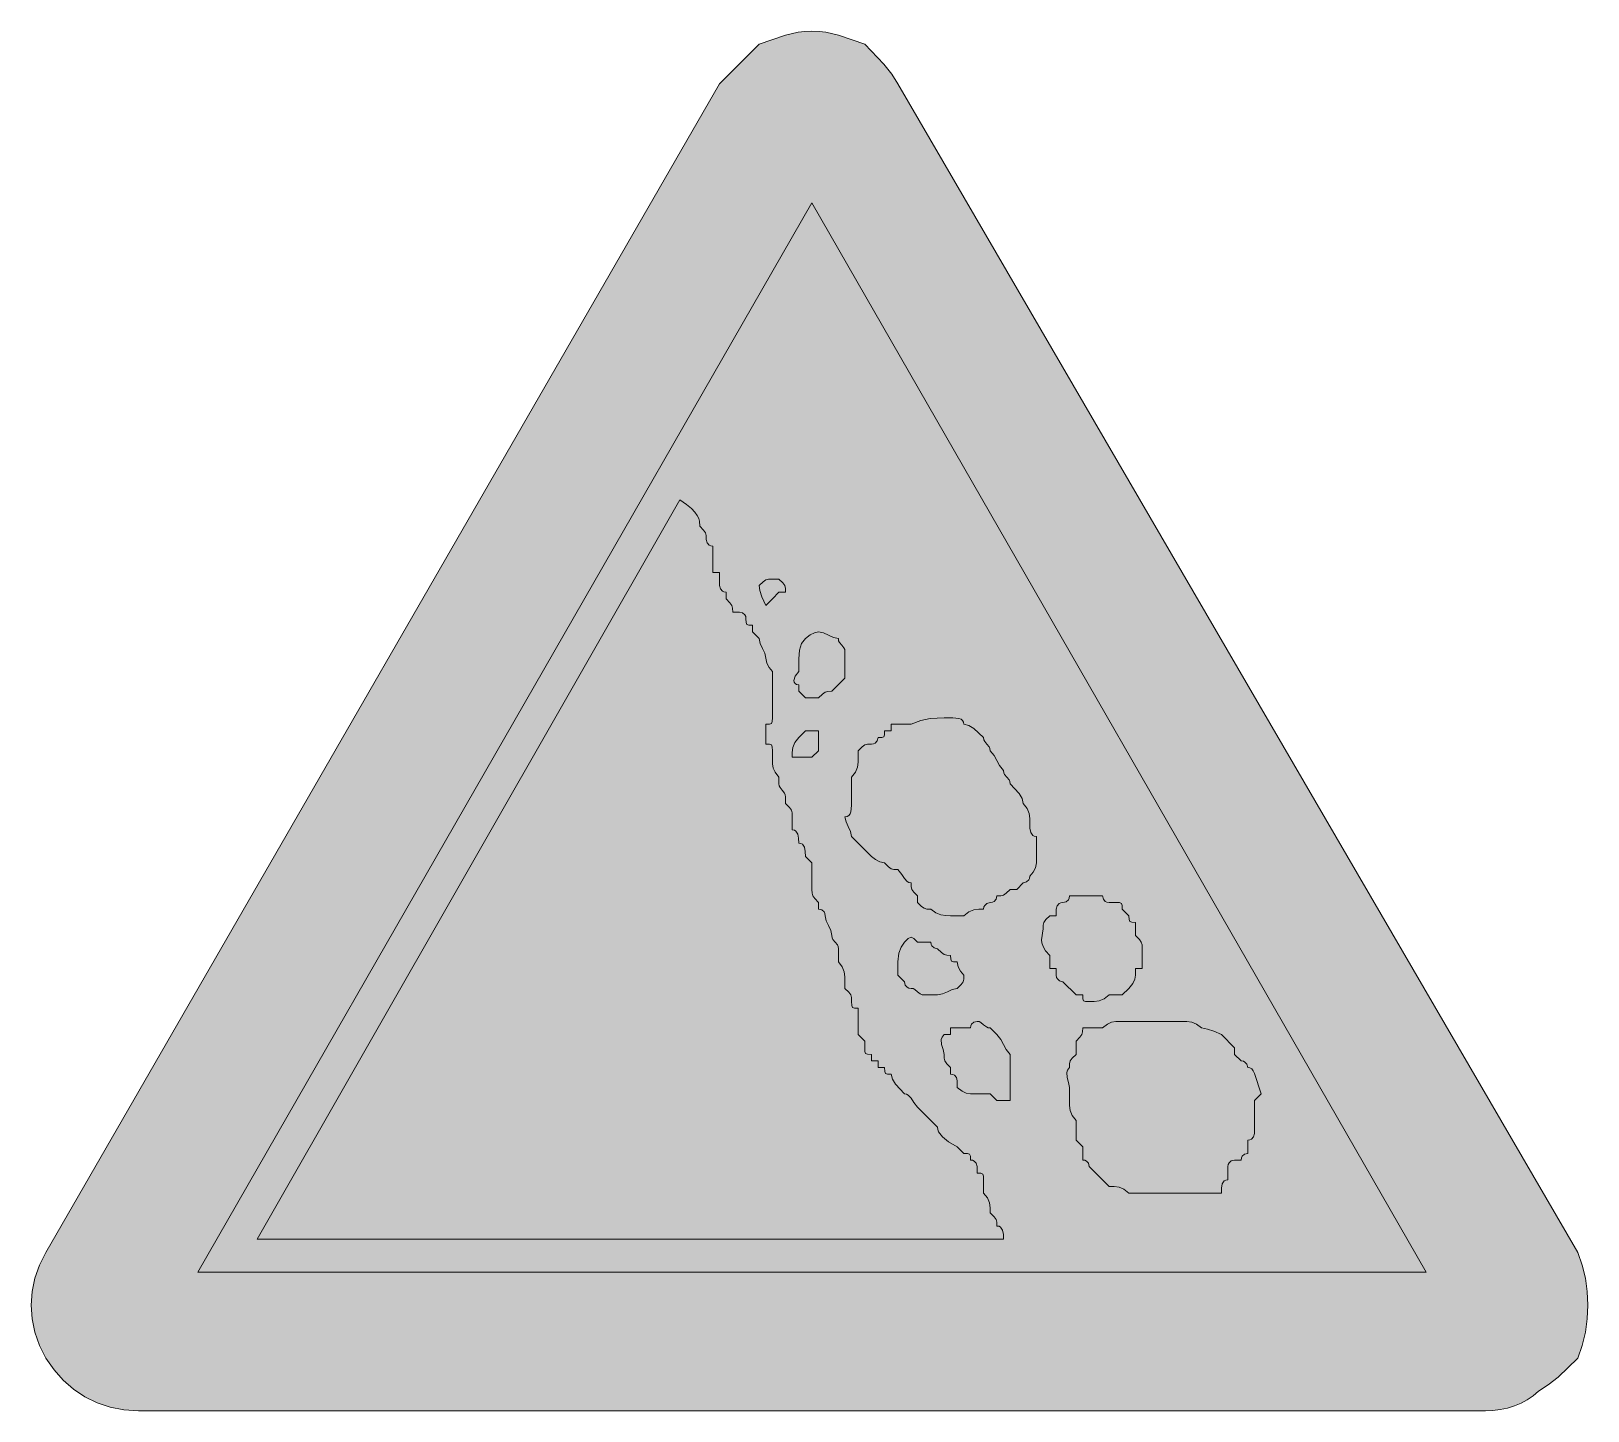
# Model space of a CAD drawing. Header units: metres. Extents: x 141 to 424, y 11 to 262.
import ezdxf

# ---------------------------------------------------------------- set-up
doc = ezdxf.new("R2010")
doc.units = ezdxf.units.M
for name, color, linetype, true_color in [('FILL_BLACK_000000', 7, 'Continuous', 0x000000), ('FILL_RED_FF0000', 7, 'Continuous', 0xff0000), ('FILL_WHITE_FFFFFF', 7, 'Continuous', 0xffffff)]:
    doc.layers.add(name, color=color, linetype=linetype, true_color=true_color)

msp = doc.modelspace()

# ---------------------------------------------------------------- hatches: boundary and pattern name
at = {"layer": 'FILL_BLACK_000000', "true_color": 0x000000}
h = msp.add_hatch(color=7, dxfattribs=at)
h.dxf.hatch_style = 1
h.paths.add_polyline_path([(182.13, 42), (258.93, 176.4), (260.12, 175.55), (261.01, 174.81), (261.65, 174.14), (262.08, 173.55), (262.34, 173.01), (262.47, 172.52), (262.53, 171.6), (263.22, 170.89), (263.58, 170.4), (263.71, 169.91), (263.73, 169.2), (263.88, 168.6), (264.24, 168.19), (264.53, 168.05), (264.93, 168), (264.93, 166.8), (264.93, 165.6), (264.93, 164.4), (264.93, 163.2), (266.13, 163.2), (266.13, 162), (266.13, 160.8), (266.28, 160.2), (266.64, 159.79), (266.93, 159.65), (267.33, 159.6), (267.33, 158.4), (268.02, 157.69), (268.38, 157.2), (268.51, 156.71), (268.53, 156), (269.73, 156), (270.33, 155.85), (270.74, 155.49), (270.88, 155.2), (270.93, 154.8), (270.95, 154.11), (271.08, 153.75), (271.44, 153.62), (272.13, 153.6), (272.13, 152.4), (273.33, 151.2), (273.52, 150.3), (273.93, 149.4), (274.34, 148.5), (274.53, 147.6), (274.72, 146.72), (275.13, 145.95), (275.73, 145.2), (275.73, 142.8), (275.73, 139.2), (275.73, 136.8), (275.71, 136.11), (275.58, 135.75), (275.22, 135.62), (274.53, 135.6), (274.53, 134.4), (274.53, 133.2), (274.53, 132), (275.22, 131.98), (275.58, 131.85), (275.71, 131.49), (275.73, 130.8), (275.73, 129.6), (275.73, 128.4), (275.88, 127.65), (276.24, 126.88), (276.93, 126), (276.93, 124.8), (276.98, 124.4), (277.12, 124.09), (277.53, 123.6), (277.94, 123.11), (278.08, 122.8), (278.13, 122.4), (278.13, 121.2), (278.82, 120.49), (279.18, 120), (279.31, 119.51), (279.33, 118.8), (279.33, 117.6), (279.33, 116.4), (279.73, 116.35), (280.02, 116.19), (280.38, 115.65), (280.51, 114.88), (280.53, 114), (280.93, 113.95), (281.22, 113.79), (281.58, 113.25), (281.71, 112.48), (281.73, 111.6), (282.93, 110.4), (282.93, 108), (282.93, 106.8), (282.93, 105.6), (282.95, 104.89), (283.08, 104.4), (283.44, 103.91), (284.13, 103.2), (284.13, 102), (284.73, 101.85), (285.14, 101.49), (285.28, 101.2), (285.33, 100.8), (285.52, 99.9), (285.93, 99), (286.34, 98.1), (286.53, 97.2), (286.58, 96.8), (286.72, 96.49), (287.13, 96), (287.54, 95.51), (287.68, 95.2), (287.73, 94.8), (287.73, 93.6), (287.73, 92.4), (288.42, 91.5), (288.78, 90.6), (288.91, 89.7), (288.93, 88.8), (288.93, 87.6), (289.62, 86.89), (289.98, 86.4), (290.11, 85.91), (290.13, 85.2), (290.15, 84.51), (290.28, 84.15), (290.64, 84.02), (291.33, 84), (291.33, 82.8), (291.33, 81.6), (291.33, 80.4), (291.33, 79.2), (292.53, 78), (292.53, 76.8), (292.55, 76.11), (292.68, 75.75), (293.04, 75.62), (293.73, 75.6), (293.73, 74.4), (294.93, 74.4), (294.93, 73.2), (296.13, 73.2), (296.15, 72.51), (296.28, 72.15), (296.64, 72.02), (297.33, 72), (297.54, 71.1), (298.08, 70.2), (299.73, 68.4), (300.13, 68.35), (300.44, 68.19), (300.93, 67.65), (301.42, 66.88), (302.13, 66), (303.33, 64.8), (304.53, 63.6), (305.73, 62.4), (305.79, 61.95), (305.95, 61.5), (306.63, 60.6), (307.76, 59.7), (309.33, 58.8), (310.53, 57.6), (311.22, 57.58), (311.58, 57.45), (311.71, 57.09), (311.73, 56.4), (312.13, 56.35), (312.42, 56.21), (312.78, 55.8), (312.93, 55.2), (312.93, 54), (313.62, 53.98), (313.98, 53.85), (314.11, 53.49), (314.13, 52.8), (314.13, 51.6), (314.13, 50.4), (314.82, 49.5), (315.18, 48.6), (315.31, 47.7), (315.33, 46.8), (316.02, 46.09), (316.38, 45.6), (316.51, 45.11), (316.53, 44.4), (316.93, 44.35), (317.22, 44.19), (317.58, 43.65), (317.71, 42.88), (317.73, 42), (182.13, 42)])
h = msp.add_hatch(color=7, dxfattribs=at)
h.dxf.hatch_style = 1
h.paths.add_polyline_path([(273.84, 158.78), (273.48, 159.9), (273.33, 160.8), (274.04, 161.49), (274.53, 161.85), (275.02, 161.98), (275.73, 162), (276.93, 162), (277.62, 161.29), (277.98, 160.8), (278.11, 160.31), (278.13, 159.6), (276.93, 159.6), (275.73, 158.4), (274.53, 157.2), (273.84, 158.78)])
h = msp.add_hatch(color=7, dxfattribs=at)
h.dxf.hatch_style = 1
h.paths.add_polyline_path([(280.55, 147.49), (280.68, 149.1), (281.04, 150.26), (281.73, 151.2), (282.61, 151.89), (283.38, 152.25), (284.13, 152.4), (285.03, 152.21), (285.93, 151.8), (286.83, 151.39), (287.73, 151.2), (287.78, 150.8), (287.92, 150.49), (288.33, 150), (288.74, 149.51), (288.88, 149.2), (288.93, 148.8), (288.93, 146.4), (288.93, 144), (286.53, 141.6), (285.82, 141.58), (285.33, 141.45), (284.84, 141.09), (284.13, 140.4), (282.93, 140.4), (281.73, 140.4), (280.53, 141.6), (280.53, 142.8), (280.14, 142.85), (279.86, 143.01), (279.69, 143.24), (279.63, 143.55), (279.86, 144.32), (280.53, 145.2), (280.55, 147.49)])
h = msp.add_hatch(color=7, dxfattribs=at)
h.dxf.hatch_style = 1
h.paths.add_polyline_path([(290.13, 126), (290.82, 126.9), (291.18, 127.8), (291.31, 128.7), (291.33, 129.6), (291.33, 130.8), (292.04, 131.49), (292.53, 131.85), (293.02, 131.98), (293.73, 132), (294.13, 132.05), (294.42, 132.19), (294.78, 132.6), (294.93, 133.2), (295.62, 133.22), (295.98, 133.35), (296.11, 133.71), (296.13, 134.4), (297.33, 134.4), (297.33, 135.6), (300.93, 135.6), (302.71, 136.29), (304.38, 136.65), (306.93, 136.8), (308.51, 136.78), (309.63, 136.65), (310.02, 136.51), (310.31, 136.29), (310.47, 136), (310.53, 135.6), (311.43, 135.39), (312.33, 134.85), (314.13, 133.2), (314.18, 132.8), (314.32, 132.49), (314.73, 132), (315.14, 131.51), (315.28, 131.2), (315.33, 130.8), (316.04, 129.9), (316.53, 129), (317.02, 128.1), (317.73, 127.2), (317.78, 126.8), (317.92, 126.49), (318.33, 126), (318.74, 125.51), (318.88, 125.2), (318.93, 124.8), (320.58, 123), (321.12, 122.1), (321.33, 121.2), (322.02, 120.3), (322.38, 119.4), (322.51, 118.5), (322.53, 117.6), (322.55, 116.72), (322.68, 115.95), (323.04, 115.41), (323.33, 115.25), (323.73, 115.2), (323.73, 114), (323.73, 110.4), (323.54, 109.52), (323.13, 108.75), (322.53, 108), (322.48, 107.6), (322.34, 107.31), (321.93, 106.95), (321.33, 106.8), (320.13, 105.6), (318.93, 105.6), (318.22, 104.91), (317.73, 104.55), (317.24, 104.42), (316.53, 104.4), (316.38, 103.8), (316.02, 103.39), (315.73, 103.25), (315.33, 103.2), (314.73, 103.05), (314.32, 102.69), (314.18, 102.4), (314.13, 102), (313.23, 101.98), (312.33, 101.85), (311.43, 101.49), (310.53, 100.8), (308.13, 100.8), (307.23, 100.82), (306.33, 100.95), (305.43, 101.31), (304.53, 102), (303.82, 102.02), (303.33, 102.15), (302.84, 102.51), (302.13, 103.2), (302.13, 104.4), (301.44, 105.11), (301.08, 105.6), (300.95, 106.09), (300.93, 106.8), (300.53, 106.85), (300.22, 107.01), (299.73, 107.55), (299.24, 108.32), (298.53, 109.2), (297.82, 109.22), (297.33, 109.35), (296.84, 109.71), (296.13, 110.4), (295.25, 110.59), (294.48, 111), (293.73, 111.6), (290.13, 115.2), (289.94, 116.1), (289.53, 117), (289.12, 117.9), (288.93, 118.8), (289.33, 118.86), (289.62, 119.02), (289.84, 119.31), (289.98, 119.7), (290.11, 120.82), (290.13, 122.4), (290.13, 126)])
h = msp.add_hatch(color=7, dxfattribs=at)
h.dxf.hatch_style = 1
h.paths.add_polyline_path([(279.35, 130.5), (279.48, 131.4), (279.84, 132.3), (280.53, 133.2), (281.73, 134.4), (284.13, 134.4), (284.13, 133.2), (284.13, 132), (284.13, 130.8), (282.93, 129.6), (281.73, 129.6), (280.53, 129.6), (279.33, 129.6), (279.35, 130.5)])
h = msp.add_hatch(color=7, dxfattribs=at)
h.dxf.hatch_style = 1
h.paths.add_polyline_path([(325.39, 94.45), (324.93, 95.19), (324.7, 95.86), (324.63, 96.45), (324.93, 98.4), (324.95, 99.11), (325.08, 99.6), (325.44, 100.09), (326.13, 100.8), (327.33, 100.8), (327.33, 102), (327.48, 102.6), (327.84, 103.01), (328.13, 103.15), (328.53, 103.2), (329.13, 103.35), (329.54, 103.71), (329.68, 104), (329.73, 104.4), (332.13, 104.4), (333.33, 104.4), (335.73, 104.4), (335.88, 103.8), (336.24, 103.39), (336.53, 103.25), (336.93, 103.2), (338.13, 103.2), (338.82, 103.18), (339.18, 103.05), (339.31, 102.69), (339.33, 102), (340.53, 100.8), (340.55, 100.11), (340.68, 99.75), (341.04, 99.62), (341.73, 99.6), (341.73, 97.2), (342.42, 96.49), (342.78, 96), (342.91, 95.51), (342.93, 94.8), (342.93, 92.4), (342.93, 91.2), (341.73, 91.2), (341.73, 90), (341.58, 89.25), (341.22, 88.48), (340.53, 87.6), (339.33, 86.4), (336.93, 86.4), (336.03, 85.71), (335.13, 85.35), (334.23, 85.22), (333.33, 85.2), (332.64, 85.22), (332.28, 85.35), (332.15, 85.71), (332.13, 86.4), (330.93, 86.4), (328.53, 88.8), (327.93, 88.95), (327.52, 89.31), (327.38, 89.6), (327.33, 90), (327.33, 91.2), (326.13, 91.2), (326.13, 92.4), (326.13, 93.6), (325.39, 94.45)])
h = msp.add_hatch(color=7, dxfattribs=at)
h.dxf.hatch_style = 1
h.paths.add_polyline_path([(298.72, 93.97), (299.13, 95.1), (299.73, 96), (300.44, 96.67), (300.93, 96.9), (301.42, 96.67), (302.13, 96), (304.53, 96), (304.58, 95.6), (304.72, 95.31), (305.13, 94.95), (305.73, 94.8), (306.44, 94.11), (306.93, 93.75), (307.42, 93.62), (308.13, 93.6), (308.15, 92.91), (308.28, 92.55), (308.64, 92.42), (309.33, 92.4), (309.52, 91.52), (309.93, 90.75), (310.53, 90), (310.51, 89.29), (310.38, 88.8), (310.02, 88.31), (309.33, 87.6), (308.43, 87.41), (307.53, 87), (306.63, 86.59), (305.73, 86.4), (303.33, 86.4), (302.93, 86.45), (302.62, 86.59), (302.13, 87), (301.64, 87.41), (301.33, 87.55), (300.93, 87.6), (300.53, 87.65), (300.24, 87.79), (299.88, 88.2), (299.73, 88.8), (298.53, 90), (298.53, 91.2), (298.53, 92.4), (298.72, 93.97)])
h = msp.add_hatch(color=7, dxfattribs=at)
h.dxf.hatch_style = 1
h.paths.add_polyline_path([(306.76, 76.5), (306.48, 77.4), (306.42, 78.3), (306.59, 78.75), (306.93, 79.2), (308.13, 79.2), (308.13, 80.4), (309.33, 80.4), (310.53, 80.4), (311.73, 80.4), (311.78, 80.8), (311.92, 81.09), (312.33, 81.45), (312.93, 81.6), (313.33, 81.55), (313.64, 81.41), (314.13, 81), (314.62, 80.59), (314.93, 80.45), (315.33, 80.4), (316.53, 79.2), (317.24, 78.3), (317.73, 77.4), (318.22, 76.5), (318.93, 75.6), (318.93, 74.4), (318.93, 70.8), (318.93, 69.6), (318.93, 67.2), (316.53, 67.2), (315.33, 68.4), (312.93, 68.4), (311.73, 68.4), (310.98, 68.55), (310.21, 68.91), (309.33, 69.6), (309.33, 70.8), (309.18, 71.4), (308.82, 71.81), (308.53, 71.95), (308.13, 72), (308.13, 73.2), (307.44, 73.91), (307.08, 74.4), (306.95, 74.89), (306.93, 75.6), (306.76, 76.5)])
h = msp.add_hatch(color=7, dxfattribs=at)
h.dxf.hatch_style = 1
h.paths.add_polyline_path([(363.33, 67.2), (363.33, 66), (363.33, 63.6), (363.33, 61.2), (363.18, 60.6), (362.82, 60.19), (362.53, 60.05), (362.13, 60), (362.13, 57.6), (361.53, 57.45), (361.12, 57.09), (360.98, 56.8), (360.93, 56.4), (359.73, 56.4), (359.13, 56.25), (358.72, 55.89), (358.58, 55.6), (358.53, 55.2), (358.53, 54), (358.53, 52.8), (358.13, 52.75), (357.84, 52.59), (357.48, 52.05), (357.35, 51.28), (357.33, 50.4), (353.73, 50.4), (352.53, 50.4), (350.13, 50.4), (348.93, 50.4), (345.33, 50.4), (342.93, 50.4), (340.53, 50.4), (339.63, 51.09), (338.73, 51.45), (337.83, 51.58), (336.93, 51.6), (334.53, 54), (333.33, 55.2), (333.18, 55.8), (332.82, 56.21), (332.53, 56.35), (332.13, 56.4), (332.13, 58.8), (330.93, 60), (330.93, 61.2), (330.93, 62.4), (330.93, 63.6), (330.24, 64.5), (329.88, 65.4), (329.75, 66.3), (329.73, 67.2), (329.73, 69.6), (329.56, 70.5), (329.28, 71.4), (329.22, 72.3), (329.39, 72.75), (329.73, 73.2), (329.75, 73.91), (329.88, 74.4), (330.24, 74.89), (330.93, 75.6), (330.93, 76.8), (330.93, 78), (331.62, 78.71), (331.98, 79.2), (332.11, 79.69), (332.13, 80.4), (335.73, 80.4), (336.61, 81.09), (337.38, 81.45), (338.13, 81.6), (339.33, 81.6), (340.53, 81.6), (341.73, 81.6), (342.93, 81.6), (344.13, 81.6), (346.53, 81.6), (348.93, 81.6), (350.13, 81.6), (351.03, 81.58), (351.93, 81.45), (352.83, 81.09), (353.73, 80.4), (354.8, 80.21), (355.98, 79.8), (357.33, 79.2), (359.73, 76.8), (359.73, 75.6), (360.93, 74.4), (361.33, 74.35), (361.62, 74.21), (361.98, 73.8), (362.13, 73.2), (362.53, 73.14), (362.84, 72.96), (363.1, 72.63), (363.33, 72.15), (364.53, 68.4), (363.33, 67.2)])
at = {"layer": 'FILL_RED_FF0000', "true_color": 0xff0000}
h = msp.add_hatch(color=7, dxfattribs=at)
h.dxf.hatch_style = 1
h.paths.add_polyline_path([(266.13, 252), (273.33, 259.2), (278.13, 260.85), (280.42, 261.39), (281.63, 261.55), (282.93, 261.6), (284.23, 261.55), (285.44, 261.39), (287.73, 260.85), (292.53, 259.2), (295.98, 255.6), (297.42, 253.8), (298.53, 252), (422.13, 39.6), (422.92, 37.3), (423.48, 34.91), (423.82, 32.47), (423.93, 30), (423.82, 27.53), (423.48, 25.09), (422.92, 22.7), (422.13, 20.4), (418.53, 16.95), (416.73, 15.51), (414.93, 14.4), (413.98, 13.56), (412.92, 12.82), (411.79, 12.21), (410.58, 11.7), (409.32, 11.31), (408.01, 11.03), (406.68, 10.86), (405.33, 10.8), (160.53, 10.8), (157.89, 10.97), (155.37, 11.46), (153, 12.26), (150.78, 13.35), (148.73, 14.73), (146.86, 16.37), (145.19, 18.26), (143.73, 20.4), (142.55, 22.7), (141.71, 25.09), (141.2, 27.53), (141.03, 30), (141.2, 32.47), (141.71, 34.91), (142.55, 37.3), (143.73, 39.6), (266.13, 252)])
at = {"layer": 'FILL_WHITE_FFFFFF', "true_color": 0xffffff}
h = msp.add_hatch(color=7, dxfattribs=at)
h.dxf.hatch_style = 1
h.paths.add_polyline_path([(171.33, 36), (282.93, 230.4), (394.53, 36), (171.33, 36)])

# ---------------------------------------------------------------- linework, layer by layer
at = {"layer": 'FILL_BLACK_000000', "lineweight": 0, "true_color": 0x000000}
for points in [[(182.13, 42), (258.93, 176.4), (260.12, 175.55), (261.01, 174.81), (261.65, 174.14), (262.08, 173.55), (262.34, 173.01), (262.47, 172.52), (262.53, 171.6), (263.22, 170.89), (263.58, 170.4), (263.71, 169.91), (263.73, 169.2), (263.88, 168.6), (264.24, 168.19), (264.53, 168.05), (264.93, 168), (264.93, 166.8), (264.93, 165.6), (264.93, 164.4), (264.93, 163.2), (266.13, 163.2), (266.13, 162), (266.13, 160.8), (266.28, 160.2), (266.64, 159.79), (266.93, 159.65), (267.33, 159.6), (267.33, 158.4), (268.02, 157.69), (268.38, 157.2), (268.51, 156.71), (268.53, 156), (269.73, 156), (270.33, 155.85), (270.74, 155.49), (270.88, 155.2), (270.93, 154.8), (270.95, 154.11), (271.08, 153.75), (271.44, 153.62), (272.13, 153.6), (272.13, 152.4), (273.33, 151.2), (273.52, 150.3), (273.93, 149.4), (274.34, 148.5), (274.53, 147.6), (274.72, 146.72), (275.13, 145.95), (275.73, 145.2), (275.73, 142.8), (275.73, 139.2), (275.73, 136.8), (275.71, 136.11), (275.58, 135.75), (275.22, 135.62), (274.53, 135.6), (274.53, 134.4), (274.53, 133.2), (274.53, 132), (275.22, 131.98), (275.58, 131.85), (275.71, 131.49), (275.73, 130.8), (275.73, 129.6), (275.73, 128.4), (275.88, 127.65), (276.24, 126.88), (276.93, 126), (276.93, 124.8), (276.98, 124.4), (277.12, 124.09), (277.53, 123.6), (277.94, 123.11), (278.08, 122.8), (278.13, 122.4), (278.13, 121.2), (278.82, 120.49), (279.18, 120), (279.31, 119.51), (279.33, 118.8), (279.33, 117.6), (279.33, 116.4), (279.73, 116.35), (280.02, 116.19), (280.38, 115.65), (280.51, 114.88), (280.53, 114), (280.93, 113.95), (281.22, 113.79), (281.58, 113.25), (281.71, 112.48), (281.73, 111.6), (282.93, 110.4), (282.93, 108), (282.93, 106.8), (282.93, 105.6), (282.95, 104.89), (283.08, 104.4), (283.44, 103.91), (284.13, 103.2), (284.13, 102), (284.73, 101.85), (285.14, 101.49), (285.28, 101.2), (285.33, 100.8), (285.52, 99.9), (285.93, 99), (286.34, 98.1), (286.53, 97.2), (286.58, 96.8), (286.72, 96.49), (287.13, 96), (287.54, 95.51), (287.68, 95.2), (287.73, 94.8), (287.73, 93.6), (287.73, 92.4), (288.42, 91.5), (288.78, 90.6), (288.91, 89.7), (288.93, 88.8), (288.93, 87.6), (289.62, 86.89), (289.98, 86.4), (290.11, 85.91), (290.13, 85.2), (290.15, 84.51), (290.28, 84.15), (290.64, 84.02), (291.33, 84), (291.33, 82.8), (291.33, 81.6), (291.33, 80.4), (291.33, 79.2), (292.53, 78), (292.53, 76.8), (292.55, 76.11), (292.68, 75.75), (293.04, 75.62), (293.73, 75.6), (293.73, 74.4), (294.93, 74.4), (294.93, 73.2), (296.13, 73.2), (296.15, 72.51), (296.28, 72.15), (296.64, 72.02), (297.33, 72), (297.54, 71.1), (298.08, 70.2), (299.73, 68.4), (300.13, 68.35), (300.44, 68.19), (300.93, 67.65), (301.42, 66.88), (302.13, 66), (303.33, 64.8), (304.53, 63.6), (305.73, 62.4), (305.79, 61.95), (305.95, 61.5), (306.63, 60.6), (307.76, 59.7), (309.33, 58.8), (310.53, 57.6), (311.22, 57.58), (311.58, 57.45), (311.71, 57.09), (311.73, 56.4), (312.13, 56.35), (312.42, 56.21), (312.78, 55.8), (312.93, 55.2), (312.93, 54), (313.62, 53.98), (313.98, 53.85), (314.11, 53.49), (314.13, 52.8), (314.13, 51.6), (314.13, 50.4), (314.82, 49.5), (315.18, 48.6), (315.31, 47.7), (315.33, 46.8), (316.02, 46.09), (316.38, 45.6), (316.51, 45.11), (316.53, 44.4), (316.93, 44.35), (317.22, 44.19), (317.58, 43.65), (317.71, 42.88), (317.73, 42)], [(273.84, 158.78), (273.48, 159.9), (273.33, 160.8), (274.04, 161.49), (274.53, 161.85), (275.02, 161.98), (275.73, 162), (276.93, 162), (277.62, 161.29), (277.98, 160.8), (278.11, 160.31), (278.13, 159.6), (276.93, 159.6), (275.73, 158.4), (274.53, 157.2)], [(280.55, 147.49), (280.68, 149.1), (281.04, 150.26), (281.73, 151.2), (282.61, 151.89), (283.38, 152.25), (284.13, 152.4), (285.03, 152.21), (285.93, 151.8), (286.83, 151.39), (287.73, 151.2), (287.78, 150.8), (287.92, 150.49), (288.33, 150), (288.74, 149.51), (288.88, 149.2), (288.93, 148.8), (288.93, 146.4), (288.93, 144), (286.53, 141.6), (285.82, 141.58), (285.33, 141.45), (284.84, 141.09), (284.13, 140.4), (282.93, 140.4), (281.73, 140.4), (280.53, 141.6), (280.53, 142.8), (280.14, 142.85), (279.86, 143.01), (279.69, 143.24), (279.63, 143.55), (279.86, 144.32), (280.53, 145.2)], [(290.13, 126), (290.82, 126.9), (291.18, 127.8), (291.31, 128.7), (291.33, 129.6), (291.33, 130.8), (292.04, 131.49), (292.53, 131.85), (293.02, 131.98), (293.73, 132), (294.13, 132.05), (294.42, 132.19), (294.78, 132.6), (294.93, 133.2), (295.62, 133.22), (295.98, 133.35), (296.11, 133.71), (296.13, 134.4), (297.33, 134.4), (297.33, 135.6), (300.93, 135.6), (302.71, 136.29), (304.38, 136.65), (306.93, 136.8), (308.51, 136.78), (309.63, 136.65), (310.02, 136.51), (310.31, 136.29), (310.47, 136), (310.53, 135.6), (311.43, 135.39), (312.33, 134.85), (314.13, 133.2), (314.18, 132.8), (314.32, 132.49), (314.73, 132), (315.14, 131.51), (315.28, 131.2), (315.33, 130.8), (316.04, 129.9), (316.53, 129), (317.02, 128.1), (317.73, 127.2), (317.78, 126.8), (317.92, 126.49), (318.33, 126), (318.74, 125.51), (318.88, 125.2), (318.93, 124.8), (320.58, 123), (321.12, 122.1), (321.33, 121.2), (322.02, 120.3), (322.38, 119.4), (322.51, 118.5), (322.53, 117.6), (322.55, 116.72), (322.68, 115.95), (323.04, 115.41), (323.33, 115.25), (323.73, 115.2), (323.73, 114), (323.73, 110.4), (323.54, 109.52), (323.13, 108.75), (322.53, 108), (322.48, 107.6), (322.34, 107.31), (321.93, 106.95), (321.33, 106.8), (320.13, 105.6), (318.93, 105.6), (318.22, 104.91), (317.73, 104.55), (317.24, 104.42), (316.53, 104.4), (316.38, 103.8), (316.02, 103.39), (315.73, 103.25), (315.33, 103.2), (314.73, 103.05), (314.32, 102.69), (314.18, 102.4), (314.13, 102), (313.23, 101.98), (312.33, 101.85), (311.43, 101.49), (310.53, 100.8), (308.13, 100.8), (307.23, 100.82), (306.33, 100.95), (305.43, 101.31), (304.53, 102), (303.82, 102.02), (303.33, 102.15), (302.84, 102.51), (302.13, 103.2), (302.13, 104.4), (301.44, 105.11), (301.08, 105.6), (300.95, 106.09), (300.93, 106.8), (300.53, 106.85), (300.22, 107.01), (299.73, 107.55), (299.24, 108.32), (298.53, 109.2), (297.82, 109.22), (297.33, 109.35), (296.84, 109.71), (296.13, 110.4), (295.25, 110.59), (294.48, 111), (293.73, 111.6), (290.13, 115.2), (289.94, 116.1), (289.53, 117), (289.12, 117.9), (288.93, 118.8), (289.33, 118.86), (289.62, 119.02), (289.84, 119.31), (289.98, 119.7), (290.11, 120.82), (290.13, 122.4)], [(279.35, 130.5), (279.48, 131.4), (279.84, 132.3), (280.53, 133.2), (281.73, 134.4), (284.13, 134.4), (284.13, 133.2), (284.13, 132), (284.13, 130.8), (282.93, 129.6), (281.73, 129.6), (280.53, 129.6), (279.33, 129.6)], [(325.39, 94.45), (324.93, 95.19), (324.7, 95.86), (324.63, 96.45), (324.93, 98.4), (324.95, 99.11), (325.08, 99.6), (325.44, 100.09), (326.13, 100.8), (327.33, 100.8), (327.33, 102), (327.48, 102.6), (327.84, 103.01), (328.13, 103.15), (328.53, 103.2), (329.13, 103.35), (329.54, 103.71), (329.68, 104), (329.73, 104.4), (332.13, 104.4), (333.33, 104.4), (335.73, 104.4), (335.88, 103.8), (336.24, 103.39), (336.53, 103.25), (336.93, 103.2), (338.13, 103.2), (338.82, 103.18), (339.18, 103.05), (339.31, 102.69), (339.33, 102), (340.53, 100.8), (340.55, 100.11), (340.68, 99.75), (341.04, 99.62), (341.73, 99.6), (341.73, 97.2), (342.42, 96.49), (342.78, 96), (342.91, 95.51), (342.93, 94.8), (342.93, 92.4), (342.93, 91.2), (341.73, 91.2), (341.73, 90), (341.58, 89.25), (341.22, 88.48), (340.53, 87.6), (339.33, 86.4), (336.93, 86.4), (336.03, 85.71), (335.13, 85.35), (334.23, 85.22), (333.33, 85.2), (332.64, 85.22), (332.28, 85.35), (332.15, 85.71), (332.13, 86.4), (330.93, 86.4), (328.53, 88.8), (327.93, 88.95), (327.52, 89.31), (327.38, 89.6), (327.33, 90), (327.33, 91.2), (326.13, 91.2), (326.13, 92.4), (326.13, 93.6)], [(298.72, 93.97), (299.13, 95.1), (299.73, 96), (300.44, 96.67), (300.93, 96.9), (301.42, 96.67), (302.13, 96), (304.53, 96), (304.58, 95.6), (304.72, 95.31), (305.13, 94.95), (305.73, 94.8), (306.44, 94.11), (306.93, 93.75), (307.42, 93.62), (308.13, 93.6), (308.15, 92.91), (308.28, 92.55), (308.64, 92.42), (309.33, 92.4), (309.52, 91.52), (309.93, 90.75), (310.53, 90), (310.51, 89.29), (310.38, 88.8), (310.02, 88.31), (309.33, 87.6), (308.43, 87.41), (307.53, 87), (306.63, 86.59), (305.73, 86.4), (303.33, 86.4), (302.93, 86.45), (302.62, 86.59), (302.13, 87), (301.64, 87.41), (301.33, 87.55), (300.93, 87.6), (300.53, 87.65), (300.24, 87.79), (299.88, 88.2), (299.73, 88.8), (298.53, 90), (298.53, 91.2), (298.53, 92.4)], [(306.76, 76.5), (306.48, 77.4), (306.42, 78.3), (306.59, 78.75), (306.93, 79.2), (308.13, 79.2), (308.13, 80.4), (309.33, 80.4), (310.53, 80.4), (311.73, 80.4), (311.78, 80.8), (311.92, 81.09), (312.33, 81.45), (312.93, 81.6), (313.33, 81.55), (313.64, 81.41), (314.13, 81), (314.62, 80.59), (314.93, 80.45), (315.33, 80.4), (316.53, 79.2), (317.24, 78.3), (317.73, 77.4), (318.22, 76.5), (318.93, 75.6), (318.93, 74.4), (318.93, 70.8), (318.93, 69.6), (318.93, 67.2), (316.53, 67.2), (315.33, 68.4), (312.93, 68.4), (311.73, 68.4), (310.98, 68.55), (310.21, 68.91), (309.33, 69.6), (309.33, 70.8), (309.18, 71.4), (308.82, 71.81), (308.53, 71.95), (308.13, 72), (308.13, 73.2), (307.44, 73.91), (307.08, 74.4), (306.95, 74.89), (306.93, 75.6)], [(363.33, 67.2), (363.33, 66), (363.33, 63.6), (363.33, 61.2), (363.18, 60.6), (362.82, 60.19), (362.53, 60.05), (362.13, 60), (362.13, 57.6), (361.53, 57.45), (361.12, 57.09), (360.98, 56.8), (360.93, 56.4), (359.73, 56.4), (359.13, 56.25), (358.72, 55.89), (358.58, 55.6), (358.53, 55.2), (358.53, 54), (358.53, 52.8), (358.13, 52.75), (357.84, 52.59), (357.48, 52.05), (357.35, 51.28), (357.33, 50.4), (353.73, 50.4), (352.53, 50.4), (350.13, 50.4), (348.93, 50.4), (345.33, 50.4), (342.93, 50.4), (340.53, 50.4), (339.63, 51.09), (338.73, 51.45), (337.83, 51.58), (336.93, 51.6), (334.53, 54), (333.33, 55.2), (333.18, 55.8), (332.82, 56.21), (332.53, 56.35), (332.13, 56.4), (332.13, 58.8), (330.93, 60), (330.93, 61.2), (330.93, 62.4), (330.93, 63.6), (330.24, 64.5), (329.88, 65.4), (329.75, 66.3), (329.73, 67.2), (329.73, 69.6), (329.56, 70.5), (329.28, 71.4), (329.22, 72.3), (329.39, 72.75), (329.73, 73.2), (329.75, 73.91), (329.88, 74.4), (330.24, 74.89), (330.93, 75.6), (330.93, 76.8), (330.93, 78), (331.62, 78.71), (331.98, 79.2), (332.11, 79.69), (332.13, 80.4), (335.73, 80.4), (336.61, 81.09), (337.38, 81.45), (338.13, 81.6), (339.33, 81.6), (340.53, 81.6), (341.73, 81.6), (342.93, 81.6), (344.13, 81.6), (346.53, 81.6), (348.93, 81.6), (350.13, 81.6), (351.03, 81.58), (351.93, 81.45), (352.83, 81.09), (353.73, 80.4), (354.8, 80.21), (355.98, 79.8), (357.33, 79.2), (359.73, 76.8), (359.73, 75.6), (360.93, 74.4), (361.33, 74.35), (361.62, 74.21), (361.98, 73.8), (362.13, 73.2), (362.53, 73.14), (362.84, 72.96), (363.1, 72.63), (363.33, 72.15), (364.53, 68.4)]]:
    msp.add_lwpolyline(points, close=True, dxfattribs=at)
at = {"layer": 'FILL_RED_FF0000', "lineweight": 0, "true_color": 0xff0000}
msp.add_lwpolyline([(266.13, 252), (273.33, 259.2), (278.13, 260.85), (280.42, 261.39), (281.63, 261.55), (282.93, 261.6), (284.23, 261.55), (285.44, 261.39), (287.73, 260.85), (292.53, 259.2), (295.98, 255.6), (297.42, 253.8), (298.53, 252), (422.13, 39.6), (422.92, 37.3), (423.48, 34.91), (423.82, 32.47), (423.93, 30), (423.82, 27.53), (423.48, 25.09), (422.92, 22.7), (422.13, 20.4), (418.53, 16.95), (416.73, 15.51), (414.93, 14.4), (413.98, 13.56), (412.92, 12.82), (411.79, 12.21), (410.58, 11.7), (409.32, 11.31), (408.01, 11.03), (406.68, 10.86), (405.33, 10.8), (160.53, 10.8), (157.89, 10.97), (155.37, 11.46), (153, 12.26), (150.78, 13.35), (148.73, 14.73), (146.86, 16.37), (145.19, 18.26), (143.73, 20.4), (142.55, 22.7), (141.71, 25.09), (141.2, 27.53), (141.03, 30), (141.2, 32.47), (141.71, 34.91), (142.55, 37.3), (143.73, 39.6)], close=True, dxfattribs=at)
at = {"layer": 'FILL_WHITE_FFFFFF', "lineweight": 0, "true_color": 0xff0000}
msp.add_lwpolyline([(171.33, 36), (282.93, 230.4), (394.53, 36)], close=True, dxfattribs=at)

doc.saveas('drawing.dxf')
